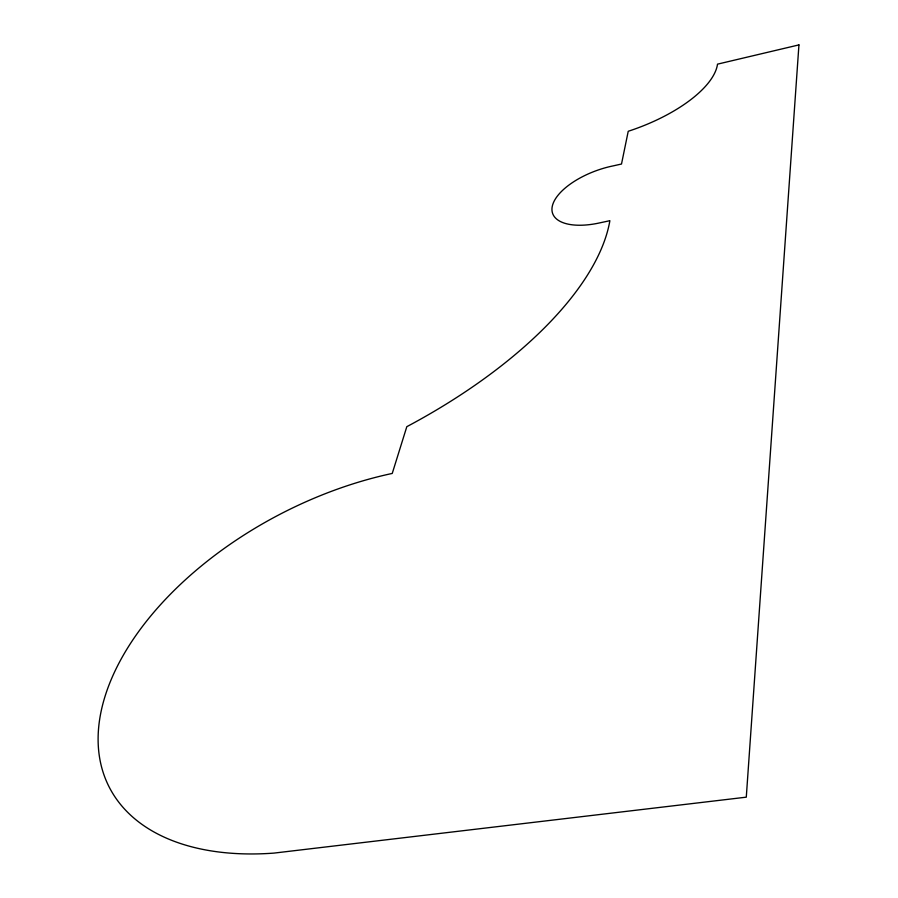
<?xml version="1.0" encoding="UTF-8"?>
<svg xmlns="http://www.w3.org/2000/svg" width="898" height="898" viewBox="0 0 898 898"><rect width="100%" height="100%" fill="white"/><g stroke="black" fill="none" stroke-linecap="round" stroke-linejoin="round"><path stroke-width="1.35" d="M798.939 44.9L746.283 797.166L273.969 853.1A278.795 164.693 -27.2 0 1 105.01 696.455A278.795 164.693 -27.2 0 1 392.246 473.437L406.816 426.673A332.08 149.618 -24.2 0 0 609.877 220.695L600.01 222.816A56.136 25.615 -19.7 0 1 552.382 205.855A56.136 25.615 -19.7 0 1 613.603 165.793L621.506 164.02L628.23 131.276A102.787 42.689 -19.4 0 0 717.513 64.151L798.939 44.9"/></g></svg>
